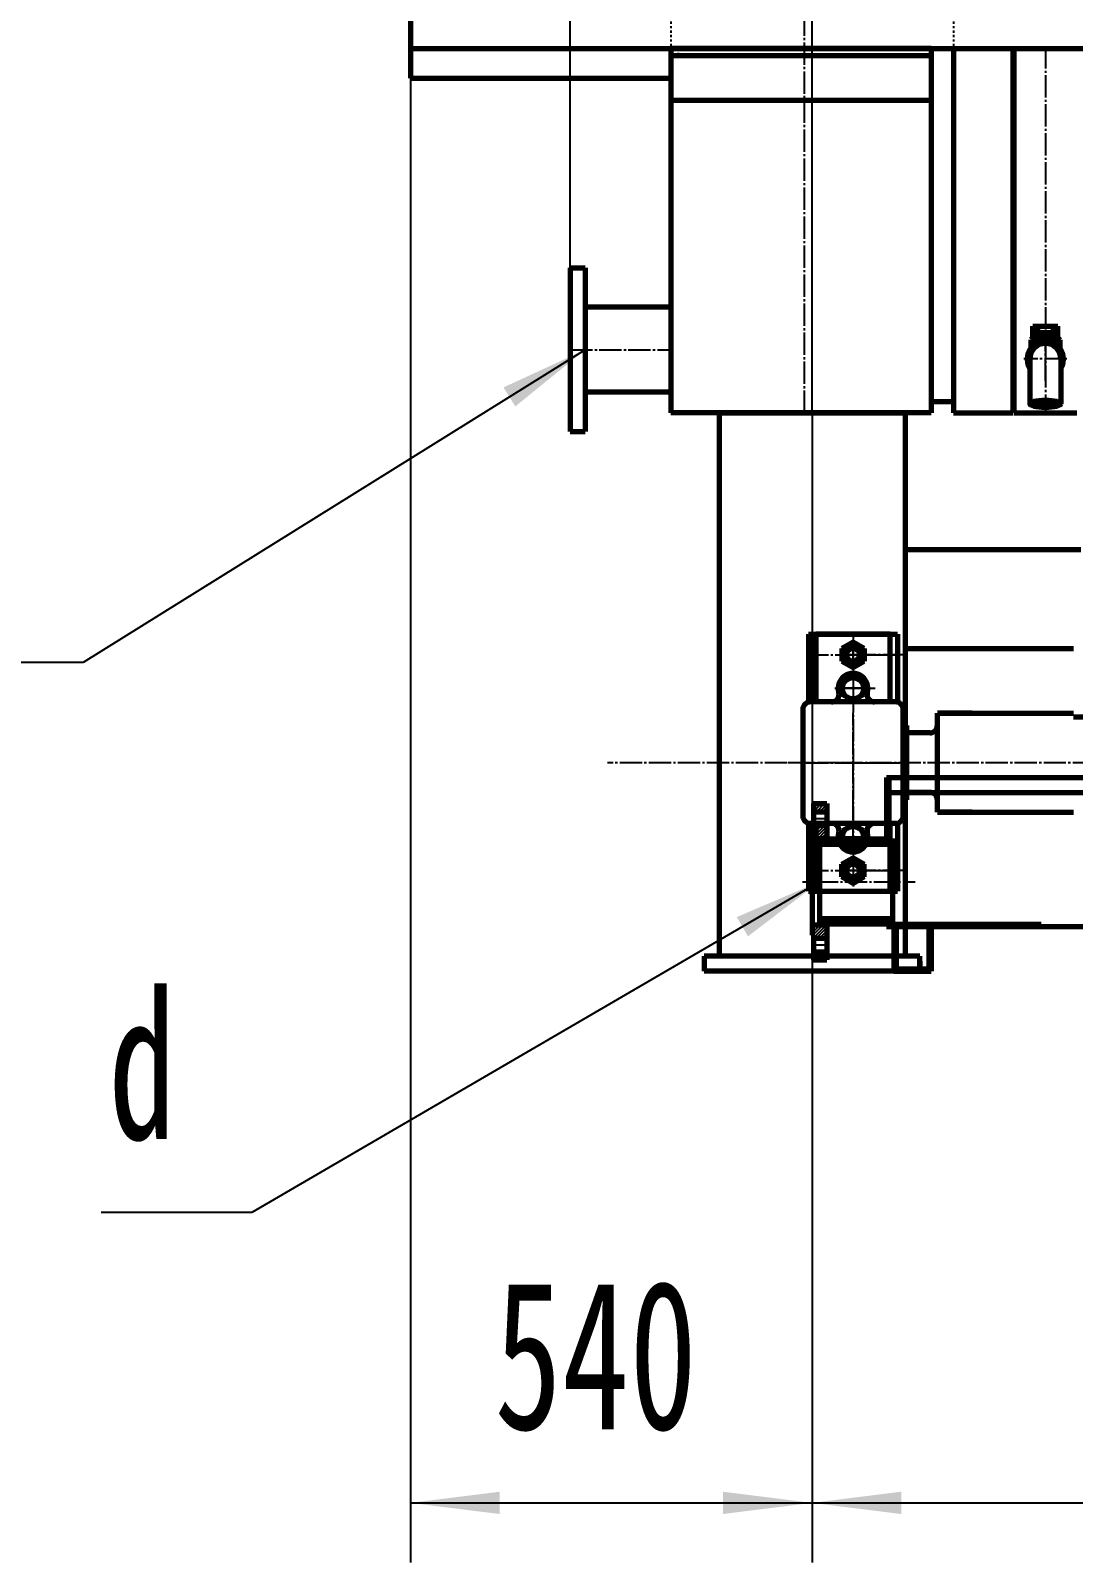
# Model space of a CAD drawing. Header units: millimetres. Extents: x -11880 to 11880, y -8400 to 8400.
# Drawn here: x -8402 to -7000, y 2986 to 5045 of the extents above; entities that cross this region are included whole.
import ezdxf

# ---------------------------------------------------------------- set-up
doc = ezdxf.new("R2010")
doc.units = ezdxf.units.MM
doc.linetypes.add('EB_DASH', pattern=[6, 3, -3])
doc.linetypes.add('EB_DASHDOT', pattern=[39, 30, -3, 3, -3])
for name, color, linetype, lineweight in [('CAXA0', 7, 'Continuous', 70), ('CAXA1', 1, 'EB_DASHDOT', 25), ('CAXA2', 6, 'EB_DASH', 25), ('CAXA3', 7, 'Continuous', 25), ('CAXA4', 3, 'Continuous', 25), ('CAXA5', 4, 'Continuous', 25)]:
    doc.layers.add(name, color=color, linetype=linetype, lineweight=lineweight)
doc.styles.add('标准', font='', dxfattribs={"width": 0.667})
doc.styles.get('标准').set_extended_font_data('SimSun')
doc.dimstyles.new('标准', dxfattribs={"dimscale": 40, "dimtxt": 5, "dimasz": 3, "dimexe": 2, "dimexo": 0, "dimtad": 1, "dimdec": 1, "dimzin": 12, "dimdsep": 46, "dimtxsty": '标准', "dimcen": 0, "dimdle": 4, "dimaunit": 1, "dimazin": 2, "dimtfac": 1, "dimtdec": 3, "dimtmove": 0, "dimatfit": 3, "dimfxl": 0, "dimtolj": 1, "dimtzin": 0, "dimarcsym": 0})

# ---------------------------------------------------------------- blocks, each defined once
blk = doc.blocks.new('CAXBLOCK65', base_point=(-7037.8, 4603.6))
at = {"layer": 'CAXA0', "linetype": 'Continuous', "lineweight": 70}
for p, q in [((-7054.6, 4632.2), (-7057.4, 4629.4)), ((-7054.6, 4647.8), (-7021, 4647.8)), ((-7054.6, 4632.2), (-7054.6, 4647.8)), ((-7054.6, 4639.2), (-7021, 4639.2)), ((-7054.6, 4632.2), (-7021, 4632.2)), ((-7048.3, 4647.8), (-7048.3, 4639.2)), ((-7027.3, 4647.8), (-7027.3, 4639.2)), ((-7021, 4632.2), (-7021, 4647.8)), ((-7021, 4632.2), (-7018.2, 4629.4)), ((-7057.4, 4629.4), (-7057.4, 4618.3)), ((-7018.2, 4629.4), (-7057.4, 4629.4)), ((-7018.2, 4629.4), (-7018.2, 4618.3)), ((-7058.8, 4603.6), (-7058.8, 4543.3)), ((-7016.8, 4603.6), (-7016.8, 4543.3))]:
    blk.add_line(p, q, dxfattribs=at)
for radius, start, end in [(24.5, 328.9973, 211.0027), (21, 0, 180)]:
    blk.add_arc((-7037.8, 4603.6), radius, start, end, dxfattribs=at)
for major_axis in [(21, 0), (15.4, 0)]:
    blk.add_ellipse((-7037.8, 4543.3), major_axis=major_axis, ratio=0.233333, dxfattribs=at)
at = {"layer": 'CAXA1', "linetype": 'EB_DASHDOT', "lineweight": 25}
for p, q in [((-7037.8, 4574.9), (-7037.8, 4632.3)), ((-7009.1, 4603.6), (-7066.5, 4603.6))]:
    blk.add_line(p, q, dxfattribs=at)
blk = doc.blocks.new('CAXBLOCK68', base_point=(-7296.3, 3961))
at = {"layer": 'CAXA0'}
for p, q in [((-7296.3, 3977.5), (-7310.6, 3969.3)), ((-7282.1, 3969.3), (-7296.3, 3977.5)), ((-7310.6, 3969.3), (-7310.6, 3952.8)), ((-7310.6, 3952.8), (-7296.3, 3944.6)), ((-7296.3, 3944.6), (-7282.1, 3952.8)), ((-7282.1, 3952.8), (-7282.1, 3969.3))]:
    blk.add_line(p, q, dxfattribs=at)
blk.add_circle((-7296.3, 3961), 14.3, dxfattribs=at)
at = {"layer": 'CAXA1', "linetype": 'EB_DASHDOT', "lineweight": 25}
for p, q in [((-7296.3, 3941.6), (-7296.3, 3980.5)), ((-7279.1, 3961), (-7313.6, 3961))]:
    blk.add_line(p, q, dxfattribs=at)
blk = doc.blocks.new('CAXBLOCK69', base_point=(-7296.3, 4161.1))
at = {"layer": 'CAXA0'}
for p, q in [((-7310.6, 4169.4), (-7296.3, 4177.6)), ((-7310.6, 4152.9), (-7310.6, 4169.4)), ((-7296.3, 4177.6), (-7282.1, 4169.4)), ((-7282.1, 4169.4), (-7282.1, 4152.9)), ((-7296.3, 4144.6), (-7310.6, 4152.9)), ((-7282.1, 4152.9), (-7296.3, 4144.6))]:
    blk.add_line(p, q, dxfattribs=at)
blk.add_circle((-7296.3, 4161.1), 14.3, dxfattribs=at)
at = {"layer": 'CAXA1', "linetype": 'EB_DASHDOT', "lineweight": 25}
for p, q in [((-7296.3, 4180.6), (-7296.3, 4141.6)), ((-7279.1, 4161.1), (-7313.6, 4161.1))]:
    blk.add_line(p, q, dxfattribs=at)
blk = doc.blocks.new('CAXBLOCK70', base_point=(-7296.3, 3916.1))
at = {"layer": 'CAXA0'}
for p, q in [((-7311.2, 3924.6), (-7296.3, 3933.2)), ((-7296.3, 3933.2), (-7281.5, 3924.6)), ((-7311.2, 3907.5), (-7311.2, 3924.6)), ((-7281.5, 3907.5), (-7281.5, 3924.6)), ((-7296.3, 3898.9), (-7311.2, 3907.5)), ((-7281.5, 3907.5), (-7296.3, 3898.9))]:
    blk.add_line(p, q, dxfattribs=at)
blk.add_circle((-7296.3, 3916.1), 14.8, dxfattribs=at)
at = {"layer": 'CAXA1', "linetype": 'EB_DASHDOT', "lineweight": 25}
for p, q in [((-7296.3, 3936.2), (-7296.3, 3895.9)), ((-7278.5, 3916.1), (-7314.2, 3916.1))]:
    blk.add_line(p, q, dxfattribs=at)
blk = doc.blocks.new('CAXBLOCK71', base_point=(-7296.3, 4206.1))
at = {"layer": 'CAXA0'}
for p, q in [((-7296.3, 4223.2), (-7311.2, 4214.6)), ((-7281.5, 4214.6), (-7296.3, 4223.2)), ((-7311.2, 4214.6), (-7311.2, 4197.5)), ((-7281.5, 4214.6), (-7281.5, 4197.5)), ((-7311.2, 4197.5), (-7296.3, 4189)), ((-7296.3, 4189), (-7281.5, 4197.5))]:
    blk.add_line(p, q, dxfattribs=at)
blk.add_circle((-7296.3, 4206.1), 14.8, dxfattribs=at)
at = {"layer": 'CAXA1', "linetype": 'EB_DASHDOT', "lineweight": 25}
for p, q in [((-7296.3, 4186), (-7296.3, 4226.2)), ((-7278.5, 4206.1), (-7314.2, 4206.1))]:
    blk.add_line(p, q, dxfattribs=at)
blk = doc.blocks.new('*D163')
at = {"layer": 'CAXA4', "linetype": 'Continuous', "lineweight": 25}
for points in [[(-7891.3, 3066.3), (-7771.3, 3051.3), (-7771.3, 3081.3)], [(-7351.3, 3066.3), (-7471.3, 3051.3), (-7471.3, 3081.3)]]:
    blk.add_hatch(color=0, dxfattribs=at).paths.add_polyline_path(points, flags=0)
at = {"layer": 'CAXA4', "color": 0, "linetype": 'Continuous', "lineweight": 25}
for p, q in [((-7891.3, 4981.1), (-7891.3, 2986.3)), ((-7351.3, 4534.1), (-7351.3, 2986.3)), ((-7891.3, 3066.3), (-7351.3, 3066.3))]:
    blk.add_line(p, q, dxfattribs=at)
at = {"layer": 'CAXA4', "color": 0, "linetype": 'Continuous', "lineweight": 25, "insert": (-7778.4, 3365.3), "char_height": 200, "attachment_point": 1, "style": '标准'}
blk.add_mtext('\\fSimSun|b0|i0|p34;540', dxfattribs=at)
blk = doc.blocks.new('*D213')
at = {"layer": 'CAXA4', "linetype": 'Continuous', "lineweight": 25}
for points in [[(-7351.3, 3066.3), (-7231.3, 3051.3), (-7231.3, 3081.3)], [(-856.3, 3066.3), (-976.3, 3051.3), (-976.3, 3081.3)]]:
    blk.add_hatch(color=0, dxfattribs=at).paths.add_polyline_path(points, flags=0)
at = {"layer": 'CAXA4', "color": 0, "linetype": 'Continuous', "lineweight": 25}
for p, q in [((-7351.3, 4534.1), (-7351.3, 2986.3)), ((-856.3, 3797.1), (-856.3, 2986.3)), ((-7351.3, 3066.3), (-856.3, 3066.3))]:
    blk.add_line(p, q, dxfattribs=at)
at = {"layer": 'CAXA4', "color": 0, "linetype": 'Continuous', "lineweight": 25, "insert": (-4316.6, 3365.3), "char_height": 200, "attachment_point": 1, "style": '标准'}
blk.add_mtext('\\fSimSun|b0|i0|p34;6495', dxfattribs=at)
blk = doc.blocks.new('*D295')
at = {"layer": 'CAXA4', "linetype": 'Continuous', "lineweight": 25}
for points in [[(-7676.3, 6220.3), (-7796.3, 6205.3), (-7796.3, 6235.3)], [(-7351.3, 6220.3), (-7231.3, 6205.3), (-7231.3, 6235.3)]]:
    blk.add_hatch(color=0, dxfattribs=at).paths.add_polyline_path(points, flags=0)
at = {"layer": 'CAXA4', "color": 0, "linetype": 'Continuous', "lineweight": 25}
for p, q in [((-7676.3, 4726.1), (-7676.3, 6300.3)), ((-7351.3, 4534.1), (-7351.3, 6300.3)), ((-8210.6, 6220.3), (-7191.3, 6220.3))]:
    blk.add_line(p, q, dxfattribs=at)
at = {"layer": 'CAXA4', "color": 0, "linetype": 'Continuous', "lineweight": 25, "insert": (-8200.6, 6519.3), "char_height": 200, "attachment_point": 1, "style": '标准'}
blk.add_mtext('\\fSimSun|b0|i0|p34;325', dxfattribs=at)
blk = doc.blocks.new('*D372')
at = {"layer": 'CAXA4', "linetype": 'Continuous', "lineweight": 25}
blk.add_hatch(color=0, dxfattribs=at).paths.add_polyline_path([(-7656.3, 4616.1), (-7766.1, 4565.4), (-7750.2, 4539.9)], flags=0)
at = {"layer": 'CAXA4', "color": 0, "linetype": 'Continuous', "lineweight": 25}
for p, q in [((-7656.3, 4616.1), (-8331, 4195.8)), ((-8331, 4195.8), (-9034.1, 4195.8))]:
    blk.add_line(p, q, dxfattribs=at)
at = {"layer": 'CAXA4', "color": 0, "linetype": 'Continuous', "lineweight": 25, "insert": (-9024.1, 4494.8), "char_height": 200, "attachment_point": 1, "style": '标准'}
blk.add_mtext('\\fSimSun|b0|i0|p34;a1/a2', dxfattribs=at)
blk = doc.blocks.new('CAXBLOCK340')
at = {"layer": 'CAXA0', "color": 0, "linetype": 'Continuous', "lineweight": 25}
for p, q in [((-7251.3, 3843.2), (-7250.4, 3844.1)), ((-7249.2, 3841.1), (-7246.2, 3844.1)), ((-7244.9, 3841.1), (-7241.9, 3844.1)), ((-7240.7, 3841.1), (-7237.7, 3844.1)), ((-7236.5, 3841.1), (-7233.5, 3844.1)), ((-7232.2, 3841.1), (-7229.2, 3844.1)), ((-7228, 3841.1), (-7225, 3844.1)), ((-7223.7, 3841.1), (-7220.7, 3844.1)), ((-7219.5, 3841.1), (-7216.5, 3844.1)), ((-7215.2, 3841.1), (-7212.2, 3844.1)), ((-7211, 3841.1), (-7208, 3844.1)), ((-7206.8, 3841.1), (-7203.8, 3844.1)), ((-7202.5, 3841.1), (-7199.5, 3844.1)), ((-7198.3, 3841.1), (-7195.3, 3844.1)), ((-7194, 3841.1), (-7191, 3844.1)), ((-7189.8, 3841.1), (-7186.8, 3844.1)), ((-7185.5, 3841.1), (-7182.5, 3844.1)), ((-7181.3, 3841.1), (-7178.3, 3844.1)), ((-7177.1, 3841.1), (-7174.1, 3844.1)), ((-7172.8, 3841.1), (-7169.8, 3844.1)), ((-7168.6, 3841.1), (-7165.6, 3844.1)), ((-7164.3, 3841.1), (-7161.3, 3844.1)), ((-7160.1, 3841.1), (-7157.1, 3844.1)), ((-7155.8, 3841.1), (-7152.8, 3844.1)), ((-7151.6, 3841.1), (-7148.6, 3844.1)), ((-7147.4, 3841.1), (-7144.4, 3844.1)), ((-7143.1, 3841.1), (-7140.1, 3844.1)), ((-7138.9, 3841.1), (-7135.9, 3844.1)), ((-7134.6, 3841.1), (-7131.6, 3844.1)), ((-7130.4, 3841.1), (-7127.4, 3844.1)), ((-7126.1, 3841.1), (-7123.1, 3844.1)), ((-7121.9, 3841.1), (-7118.9, 3844.1)), ((-7117.7, 3841.1), (-7114.7, 3844.1)), ((-7113.4, 3841.1), (-7110.4, 3844.1)), ((-7109.2, 3841.1), (-7106.2, 3844.1)), ((-7104.9, 3841.1), (-7101.9, 3844.1)), ((-7100.7, 3841.1), (-7097.7, 3844.1)), ((-7096.4, 3841.1), (-7093.4, 3844.1)), ((-7092.2, 3841.1), (-7089.2, 3844.1)), ((-7088, 3841.1), (-7085, 3844.1)), ((-7083.7, 3841.1), (-7080.7, 3844.1)), ((-7079.5, 3841.1), (-7076.5, 3844.1)), ((-7075.2, 3841.1), (-7072.2, 3844.1)), ((-7071, 3841.1), (-7068, 3844.1)), ((-7066.7, 3841.1), (-7063.7, 3844.1)), ((-7062.5, 3841.1), (-7059.5, 3844.1)), ((-7058.3, 3841.1), (-7055.3, 3844.1)), ((-7054, 3841.1), (-7051, 3844.1)), ((-7049.8, 3841.1), (-7046.8, 3844.1)), ((-7045.5, 3841.1), (-7043, 3843.6))]:
    blk.add_line(p, q, dxfattribs=at)
blk = doc.blocks.new('CAXBLOCK341')
at = {"layer": 'CAXA0', "color": 0, "linetype": 'Continuous', "lineweight": 25}
for p, q in [((-7251.3, 4038.3), (-7248.6, 4041.1)), ((-7251.3, 4034.1), (-7248.3, 4037.1)), ((-7251.3, 4029.9), (-7248.3, 4032.9)), ((-7251.3, 4025.6), (-7248.3, 4028.6)), ((-7251.3, 4021.4), (-7248.3, 4024.4)), ((-7251.3, 4017.1), (-7248.3, 4020.1)), ((-7251.3, 4012.9), (-7248.3, 4015.9)), ((-7251.3, 4008.6), (-7248.3, 4011.6)), ((-7251.3, 4004.4), (-7248.3, 4007.4)), ((-7251.3, 4000.2), (-7248.3, 4003.2)), ((-7251.3, 3995.9), (-7248.3, 3998.9)), ((-7251.3, 3991.7), (-7248.3, 3994.7)), ((-7251.3, 3987.4), (-7248.3, 3990.4)), ((-7251.3, 3983.2), (-7248.3, 3986.2)), ((-7251.3, 3978.9), (-7248.3, 3981.9)), ((-7251.3, 3974.7), (-7248.3, 3977.7)), ((-7251.3, 3970.5), (-7248.3, 3973.5)), ((-7251.3, 3966.2), (-7248.3, 3969.2)), ((-7251.3, 3962), (-7248.3, 3965)), ((-7250, 3959.1), (-7248.3, 3960.7))]:
    blk.add_line(p, q, dxfattribs=at)
blk = doc.blocks.new('CAXBLOCK342')
at = {"layer": 'CAXA0', "color": 0, "linetype": 'Continuous', "lineweight": 25}
for p, q in [((-7349.3, 3995.5), (-7338.7, 4006.1)), ((-7349.3, 3999.7), (-7343, 4006.1)), ((-7349.3, 4004), (-7347.2, 4006.1)), ((-7345.5, 3995.1), (-7334.5, 4006.1)), ((-7341.3, 3995.1), (-7331.3, 4005)), ((-7337, 3995.1), (-7331.3, 4000.8)), ((-7332.8, 3995.1), (-7331.3, 3996.5)), ((-7351.3, 3959.6), (-7333.8, 3977.1)), ((-7351.3, 3963.8), (-7338, 3977.1)), ((-7351.3, 3968), (-7342.3, 3977.1)), ((-7351.3, 3972.3), (-7350.5, 3973.1)), ((-7349.3, 3974.3), (-7346.5, 3977.1)), ((-7347.6, 3959.1), (-7331.3, 3975.3)), ((-7343.3, 3959.1), (-7331.3, 3971.1)), ((-7339.1, 3959.1), (-7331.3, 3966.8)), ((-7334.8, 3959.1), (-7331.3, 3962.6)), ((-7351.3, 3840.8), (-7349, 3843.1)), ((-7351.3, 3836.5), (-7344.8, 3843.1)), ((-7351.3, 3832.3), (-7340.5, 3843.1)), ((-7350.3, 3829.1), (-7336.3, 3843.1)), ((-7349.3, 3825.8), (-7332, 3843.1)), ((-7345.8, 3825.1), (-7331.3, 3839.5)), ((-7341.5, 3825.1), (-7331.3, 3835.3)), ((-7337.3, 3825.1), (-7331.3, 3831.1)), ((-7333.1, 3825.1), (-7331.3, 3826.8)), ((-7349.3, 3804.6), (-7346.8, 3807.1)), ((-7349.3, 3800.3), (-7342.6, 3807.1)), ((-7349.3, 3796.1), (-7338.3, 3807.1)), ((-7345.1, 3796.1), (-7334.1, 3807.1)), ((-7340.9, 3796.1), (-7331.3, 3805.6)), ((-7336.6, 3796.1), (-7331.3, 3801.4)), ((-7332.4, 3796.1), (-7331.3, 3797.1))]:
    blk.add_line(p, q, dxfattribs=at)
blk = doc.blocks.new('CAXBLOCK343')
at = {"layer": 'CAXA0', "color": 0, "linetype": 'Continuous', "lineweight": 25}
for p, q in [((-7341.3, 3952.6), (-7335.8, 3958.1)), ((-7341.3, 3956.8), (-7340.1, 3958.1)), ((-7338.6, 3951.1), (-7331.6, 3958.1)), ((-7334.3, 3951.1), (-7327.3, 3958.1)), ((-7330.1, 3951.1), (-7323.1, 3958.1)), ((-7325.9, 3951.1), (-7318.9, 3958.1)), ((-7321.6, 3951.1), (-7314.6, 3958.1)), ((-7317.4, 3951.1), (-7310.4, 3958.1)), ((-7313.1, 3951.1), (-7306.1, 3958.1)), ((-7308.9, 3951.1), (-7301.9, 3958.1)), ((-7304.6, 3951.1), (-7297.6, 3958.1)), ((-7300.4, 3951.1), (-7293.4, 3958.1)), ((-7296.2, 3951.1), (-7289.2, 3958.1)), ((-7291.9, 3951.1), (-7284.9, 3958.1)), ((-7287.7, 3951.1), (-7280.7, 3958.1)), ((-7283.4, 3951.1), (-7276.4, 3958.1)), ((-7279.2, 3951.1), (-7272.2, 3958.1)), ((-7274.9, 3951.1), (-7267.9, 3958.1)), ((-7270.7, 3951.1), (-7263.7, 3958.1)), ((-7266.5, 3951.1), (-7259.5, 3958.1)), ((-7262.2, 3951.1), (-7255.2, 3958.1)), ((-7258, 3951.1), (-7251, 3958.1)), ((-7253.7, 3951.1), (-7246.7, 3958.1)), ((-7249.5, 3951.1), (-7243.3, 3957.2)), ((-7245.2, 3951.1), (-7243.3, 3953)), ((-7341.3, 3850.8), (-7341, 3851.1)), ((-7341.3, 3846.5), (-7336.8, 3851.1)), ((-7339.5, 3844.1), (-7332.5, 3851.1)), ((-7335.3, 3844.1), (-7328.3, 3851.1)), ((-7331, 3844.1), (-7324, 3851.1)), ((-7326.8, 3844.1), (-7319.8, 3851.1)), ((-7322.5, 3844.1), (-7315.5, 3851.1)), ((-7318.3, 3844.1), (-7311.3, 3851.1)), ((-7314.1, 3844.1), (-7307.1, 3851.1)), ((-7309.8, 3844.1), (-7302.8, 3851.1)), ((-7305.6, 3844.1), (-7298.6, 3851.1)), ((-7301.3, 3844.1), (-7294.3, 3851.1)), ((-7297.1, 3844.1), (-7290.1, 3851.1)), ((-7292.9, 3844.1), (-7285.9, 3851.1)), ((-7288.6, 3844.1), (-7281.6, 3851.1)), ((-7284.4, 3844.1), (-7277.4, 3851.1)), ((-7280.1, 3844.1), (-7273.1, 3851.1)), ((-7275.9, 3844.1), (-7268.9, 3851.1)), ((-7271.6, 3844.1), (-7264.6, 3851.1)), ((-7267.4, 3844.1), (-7260.4, 3851.1)), ((-7263.2, 3844.1), (-7256.2, 3851.1)), ((-7258.9, 3844.1), (-7251.9, 3851.1)), ((-7254.7, 3844.1), (-7247.7, 3851.1)), ((-7250.4, 3844.1), (-7243.4, 3851.1)), ((-7246.2, 3844.1), (-7243.3, 3846.9))]:
    blk.add_line(p, q, dxfattribs=at)
blk = doc.blocks.new('CAXBLOCK344')
at = {"layer": 'CAXA0', "color": 0, "linetype": 'Continuous', "lineweight": 25}
for p, q in [((-7241.3, 3840.5), (-7240.7, 3841.1)), ((-7241.3, 3836.2), (-7238.3, 3839.2)), ((-7241.3, 3832), (-7238.3, 3835)), ((-7241.3, 3827.7), (-7238.3, 3830.7)), ((-7194.3, 3840.8), (-7194, 3841.1)), ((-7194.3, 3836.5), (-7191.3, 3839.5)), ((-7194.3, 3832.3), (-7191.3, 3835.3)), ((-7194.3, 3828.1), (-7191.3, 3831.1)), ((-7241.3, 3823.5), (-7238.3, 3826.5)), ((-7241.3, 3819.2), (-7238.3, 3822.2)), ((-7241.3, 3815), (-7238.3, 3818)), ((-7241.3, 3810.8), (-7238.3, 3813.8)), ((-7241.3, 3806.5), (-7238.3, 3809.5)), ((-7194.3, 3823.8), (-7191.3, 3826.8)), ((-7194.3, 3819.6), (-7191.3, 3822.6)), ((-7194.3, 3815.3), (-7191.3, 3818.3)), ((-7194.3, 3811.1), (-7191.3, 3814.1)), ((-7194.3, 3806.8), (-7191.3, 3809.8)), ((-7241.3, 3802.3), (-7238.3, 3805.3)), ((-7241.3, 3798), (-7238.3, 3801)), ((-7241.3, 3793.8), (-7238.3, 3796.8)), ((-7241.3, 3789.5), (-7238.3, 3792.5)), ((-7241.3, 3785.3), (-7238.3, 3788.3)), ((-7194.3, 3802.6), (-7191.3, 3805.6)), ((-7194.3, 3798.4), (-7191.3, 3801.4)), ((-7194.3, 3794.1), (-7191.3, 3797.1)), ((-7194.3, 3789.9), (-7191.3, 3792.9)), ((-7194.3, 3785.6), (-7191.3, 3788.6)), ((-7241.3, 3781.1), (-7238.3, 3784.1)), ((-7237.1, 3781.1), (-7234.1, 3784.1)), ((-7232.8, 3781.1), (-7229.8, 3784.1)), ((-7228.6, 3781.1), (-7225.6, 3784.1)), ((-7224.3, 3781.1), (-7221.3, 3784.1)), ((-7220.1, 3781.1), (-7217.1, 3784.1)), ((-7215.8, 3781.1), (-7212.8, 3784.1)), ((-7211.6, 3781.1), (-7208.6, 3784.1)), ((-7207.4, 3781.1), (-7204.4, 3784.1)), ((-7203.1, 3781.1), (-7200.1, 3784.1)), ((-7198.9, 3781.1), (-7195.9, 3784.1)), ((-7194.6, 3781.1), (-7191.3, 3784.4))]:
    blk.add_line(p, q, dxfattribs=at)
blk = doc.blocks.new('CAXBLOCK339', base_point=(-7241.3, 3781.1))
at = {"layer": 'CAXA0'}
for p, q in [((-7251.3, 4041.1), (-6919.5, 4041.1)), ((-7251.3, 4041.1), (-7251.3, 3958.1)), ((-7248.3, 4041.1), (-7248.3, 3958.1)), ((-7248.3, 4021.1), (-1476.3, 4021.1)), ((-7349.3, 4006.1), (-7331.3, 4006.1)), ((-7349.3, 4006.1), (-7349.3, 3973.1)), ((-7349.3, 3995.1), (-7331.3, 3995.1)), ((-7331.3, 4006.1), (-7331.3, 3958.1)), ((-7351.3, 3973.1), (-7351.3, 3829.1)), ((-7351.3, 3973.1), (-7351.3, 3829.1)), ((-7351.3, 3973.1), (-7351.3, 3829.1)), ((-7351.3, 3973.1), (-7349.3, 3973.1)), ((-7349.3, 3977.1), (-7331.3, 3977.1)), ((-7331.3, 3986.1), (-7331.3, 3958.1)), ((-7351.3, 3959.1), (-7351.3, 3843.1)), ((-7351.3, 3959.1), (-7331.3, 3959.1)), ((-7341.3, 3959.1), (-7341.3, 3843.1)), ((-7341.3, 3958.1), (-7341.3, 3844.1)), ((-7243.3, 3958.1), (-7341.3, 3958.1)), ((-7243.3, 3959.1), (-7243.3, 3845.1)), ((-7243.3, 3959.1), (-7243.3, 3844.1)), ((-7243.3, 3951.1), (-7341.3, 3951.1)), ((-7243.3, 3851.1), (-7341.3, 3851.1)), ((-7351.3, 3843.1), (-7331.3, 3843.1)), ((-7351.3, 3829.1), (-7349.3, 3829.1)), ((-7349.3, 3829.1), (-7349.3, 3796.1)), ((-7243.3, 3844.1), (-7341.3, 3844.1)), ((-7331.3, 3844.1), (-7331.3, 3816.1)), ((-7331.3, 3844.1), (-7331.3, 3796.1)), ((-7251.3, 3841.1), (-7251.3, 3845.1)), ((-7251.3, 3844.1), (-7043.2, 3844.1)), ((-7251.3, 3841.1), (-6919.5, 3841.1)), ((-7241.3, 3841.1), (-7241.3, 3781.1)), ((-7238.3, 3841.1), (-7238.3, 3784.1)), ((-7194.3, 3841.1), (-7194.3, 3784.1)), ((-7191.3, 3841.1), (-7191.3, 3781.1)), ((-7349.3, 3825.1), (-7331.3, 3825.1)), ((-7349.3, 3807.1), (-7331.3, 3807.1)), ((-7349.3, 3796.1), (-7331.3, 3796.1)), ((-7241.3, 3781.1), (-7191.3, 3781.1)), ((-7238.3, 3784.1), (-7194.3, 3784.1))]:
    blk.add_line(p, q, dxfattribs=at)
at = {"layer": 'CAXA1', "linetype": 'EB_DASHDOT', "lineweight": 25}
for p, q in [((-7351.3, 3986.1), (-7331.3, 3986.1)), ((-7364.3, 3901.1), (-7338.3, 3901.1)), ((-7364.3, 3901.1), (-7338.3, 3901.1)), ((-7364.3, 3901.1), (-7356.3, 3901.1)), ((-7364.3, 3901.1), (-7338.3, 3901.1)), ((-7346.3, 3901.1), (-7212.7, 3901.1)), ((-7351.3, 3816.1), (-7331.3, 3816.1))]:
    blk.add_line(p, q, dxfattribs=at)
at = {"layer": 'CAXA5'}
for name in ['CAXBLOCK341', 'CAXBLOCK342', 'CAXBLOCK343', 'CAXBLOCK340', 'CAXBLOCK344']:
    blk.add_blockref(name, (0, 0), dxfattribs=at)
blk = doc.blocks.new('*D450')
at = {"layer": 'CAXA4', "linetype": 'Continuous', "lineweight": 25}
blk.add_hatch(color=0, dxfattribs=at).paths.add_polyline_path([(-7341.3, 3901.1), (-7452.6, 3853.6), (-7437.5, 3827.7)], flags=0)
at = {"layer": 'CAXA4', "color": 0, "linetype": 'Continuous', "lineweight": 25}
for p, q in [((-7341.3, 3901.1), (-8104.4, 3456.4)), ((-8104.4, 3456.4), (-8307, 3456.4))]:
    blk.add_line(p, q, dxfattribs=at)
at = {"layer": 'CAXA4', "color": 0, "linetype": 'Continuous', "lineweight": 25, "insert": (-8297, 3755.4), "char_height": 200, "attachment_point": 1, "style": '标准'}
blk.add_mtext('\\fSimSun|b0|i0|p34;d', dxfattribs=at)

msp = doc.modelspace()

# ---------------------------------------------------------------- linework, layer by layer
at = {"layer": 'CAXA0', "linetype": 'Continuous', "lineweight": 70}
for p, q in [((-7891.33, 5541.08), (-7891.33, 4981.08)), ((-7891.33, 5021.08), (-5974.1, 5021.08)), ((-7541.33, 5021.08), (-7541.33, 4981.08)), ((-7080.33, 5021.08), (-7080.33, 4531.08)), ((-7891.33, 4981.08), (-7541.33, 4981.08)), ((-7476.33, 4531.08), (-7476.33, 3801.08)), ((-7226.33, 4531.08), (-7226.33, 4127.58)), ((-7246.33, 4233.57), (-7346.33, 4233.57)), ((-7346.33, 4233.57), (-7346.33, 4142.68)), ((-7246.33, 4142.68), (-7246.33, 4233.57)), ((-7325.12, 4142.68), (-7353.83, 4142.68)), ((-7246.33, 4142.68), (-7346.33, 4142.68)), ((-7238.83, 4142.68), (-7267.54, 4142.68)), ((-7363.83, 4132.68), (-7363.83, 3989.47)), ((-7228.83, 3989.47), (-7228.83, 4132.68)), ((-7223.83, 4111.07), (-7228.83, 4111.07)), ((-7223.83, 4011.07), (-7223.83, 4111.07)), ((-7223.83, 4011.07), (-7228.83, 4011.07)), ((-7226.33, 3994.58), (-7226.33, 3801.08)), ((-7325.12, 3979.47), (-7353.83, 3979.47)), ((-7246.33, 3979.47), (-7346.33, 3979.47)), ((-7346.33, 3979.47), (-7346.33, 3888.57)), ((-7238.83, 3979.47), (-7267.54, 3979.47)), ((-7246.33, 3888.57), (-7246.33, 3979.47)), ((-7346.33, 3888.57), (-7246.33, 3888.57)), ((-7476.33, 3834.01), (-7476.33, 3804.3)), ((-7496.33, 3801.08), (-7496.33, 3781.08)), ((-7496.33, 3797.08), (-7496.33, 3781.08)), ((-7206.33, 3781.08), (-7206.33, 3801.08)), ((-7206.33, 3794.16), (-7206.33, 3781.08)), ((-7206.33, 3781.08), (-7496.33, 3781.08))]:
    msp.add_line(p, q, dxfattribs=at)
at = {"layer": 'CAXA0'}
for p, q in [((-7191.33, 5021.08), (-7541.33, 5021.08)), ((-7541.33, 5021.08), (-7541.33, 4531.08)), ((-7191.33, 5011.08), (-7541.33, 5011.08)), ((-7191.33, 5021.08), (-7191.33, 4951.08)), ((-7191.33, 5021.08), (-7191.33, 4531.08)), ((-7161.33, 5021.08), (-7161.33, 4531.08)), ((-7081.33, 5021.08), (-7081.33, 4531.08)), ((-7191.33, 4951.08), (-7541.33, 4951.08)), ((-7676.33, 4726.08), (-7676.33, 4506.08)), ((-7676.33, 4726.08), (-7656.33, 4726.08)), ((-7656.33, 4726.08), (-7656.33, 4506.08)), ((-7541.33, 4673.08), (-7656.33, 4673.08)), ((-7541.33, 4673.08), (-7541.33, 4559.08)), ((-7541.33, 4559.08), (-7656.33, 4559.08)), ((-7191.33, 4531.08), (-7541.33, 4531.08)), ((-7476.33, 4531.08), (-7226.33, 4531.08)), ((-7476.33, 4531.08), (-7226.33, 4531.08)), ((-7161.33, 4546.08), (-7191.33, 4546.08)), ((-7161.33, 4531.08), (-7081.33, 4531.08)), ((-7080.33, 4531.08), (-6995.33, 4531.08)), ((-7676.33, 4506.08), (-7656.33, 4506.08)), ((-7226.33, 4347.58), (-6990.17, 4347.58)), ((-7356.33, 4233.58), (-7236.33, 4233.58)), ((-7356.33, 4233.58), (-7356.33, 4142.36)), ((-7236.33, 4233.58), (-7236.33, 4142.36)), ((-7226.33, 4236.58), (-7226.33, 4111.07)), ((-7226.33, 4214.58), (-7000.17, 4214.58)), ((-7182.83, 3994.58), (-7182.83, 4127.58)), ((-7136.33, 4127.58), (-7182.83, 4127.58)), ((-7182.83, 4127.58), (-7000.17, 4127.58)), ((-1750.69, 4122.43), (-7000.17, 4122.43)), ((-7192.83, 4101.08), (-7223.83, 4101.08)), ((-7192.83, 4021.08), (-7223.83, 4021.08)), ((-7226.33, 4011.07), (-7226.33, 3885.58)), ((-7136.33, 3994.58), (-7182.83, 3994.58)), ((-7182.83, 3994.58), (-7000.17, 3994.58)), ((-7356.33, 3979.78), (-7356.33, 3888.58)), ((-7236.33, 3979.78), (-7236.33, 3888.58)), ((-7356.33, 3888.58), (-7236.33, 3888.58)), ((-7206.33, 3801.08), (-7496.33, 3801.08))]:
    msp.add_line(p, q, dxfattribs=at)
at = {"layer": 'CAXA0', "linetype": 'Continuous', "lineweight": 70}
for centre in [(-7296.33, 4206.07), (-7296.33, 3916.07)]:
    msp.add_circle(centre, 11, dxfattribs=at)
at = {"layer": 'CAXA0'}
for centre in [(-7296.33, 4206.08), (-7296.33, 3916.08)]:
    msp.add_circle(centre, 8.75, dxfattribs=at)
at = {"layer": 'CAXA0', "linetype": 'Continuous', "lineweight": 70}
for centre, radius, start, end in [((-7296.33, 4161.11), 20, 343.67475, 196.32526), ((-7353.83, 4132.68), 10, 90, 180), ((-7325.12, 4152.68), 10, 269.99999, 16.32527), ((-7267.54, 4152.68), 10, 163.67475, 270), ((-7238.83, 4132.68), 10, 0, 90), ((-7353.83, 3989.47), 10, 180, 270), ((-7325.12, 3969.47), 10, 343.67473, 90.00001), ((-7267.54, 3969.47), 10, 90, 196.32525), ((-7238.83, 3989.47), 10, 270, 0), ((-7296.33, 3961.03), 20, 163.67474, 16.32525)]:
    msp.add_arc(centre, radius, start, end, dxfattribs=at)
at = {"layer": 'CAXA0'}
for centre, start, end in [((-7192.83, 4111.08), 270, 0), ((-7192.83, 4011.08), 0, 90)]:
    msp.add_arc(centre, 10, start, end, dxfattribs=at)
at = {"layer": 'CAXA1', "linetype": 'EB_DASHDOT', "lineweight": 25}
for p, q in [((-7361.33, 4531.08), (-7361.33, 5437.08)), ((-7037.83, 5024.08), (-7037.83, 4528.08)), ((-7676.33, 4616.08), (-7538.33, 4616.08)), ((-7351.33, 4534.08), (-7351.33, 4208.48)), ((-7351.33, 4534.08), (-7351.33, 4177.86)), ((-7351.33, 4534.08), (-7351.33, 3798.08)), ((-7296.33, 4236.58), (-7296.33, 3885.58)), ((-7277.47, 4206.07), (-7315.12, 4206.07)), ((-7313.59, 4161.11), (-7279.06, 4161.11)), ((-7296.33, 4178.38), (-7296.33, 4143.85)), ((-7296.33, 3994.13), (-7296.33, 4128.03)), ((-7296.33, 3994.13), (-7296.33, 4128.03)), ((-7384.83, 4061.08), (-7626.19, 4061.08)), ((-7314.33, 4061.08), (-7390.68, 4061.08)), ((-7359.33, 4061.08), (-7233.33, 4061.08)), ((-7359.33, 4061.08), (-7233.33, 4061.08)), ((-7351.33, 4065.04), (-7351.33, 3765.04)), ((-7351.33, 4062.04), (-7351.33, 3784.04)), ((-6932.08, 4061.08), (-7343.33, 4061.08)), ((-7303.46, 4061.08), (-7233.33, 4061.08)), ((-7296.33, 3943.76), (-7296.33, 3978.3)), ((-7313.59, 3961.03), (-7279.06, 3961.03)), ((-7276.15, 3916.07), (-7312.67, 3916.07))]:
    msp.add_line(p, q, dxfattribs=at)
at = {"layer": 'CAXA1'}
for p, q in [((-7359.33, 4206.08), (-7233.33, 4206.08)), ((-7296.33, 4206.08), (-7233.33, 4206.08)), ((-7226.33, 4206.08), (-7289.33, 4206.08)), ((-7296.33, 3984.11), (-7296.33, 4010.56)), ((-7359.33, 3916.08), (-7233.33, 3916.08)), ((-7296.33, 3916.08), (-7233.33, 3916.08)), ((-7226.33, 3916.08), (-7289.33, 3916.08))]:
    msp.add_line(p, q, dxfattribs=at)
at = {"layer": 'CAXA1', "color": 1, "linetype": 'EB_DASHDOT', "lineweight": 25}
for p, q in [((-7320.91, 4161.11), (-7266.35, 4161.11)), ((-7326.32, 3961.03), (-7265.58, 3961.03))]:
    msp.add_line(p, q, dxfattribs=at)
at = {"layer": 'CAXA2'}
for p, q in [((-7541.33, 5501.08), (-7541.33, 5021.08)), ((-7161.33, 5501.08), (-7161.33, 5021.08)), ((-7531.33, 5021.08), (-7531.33, 5011.08))]:
    msp.add_line(p, q, dxfattribs=at)
at = {"layer": 'CAXA3'}
for centre in [(-7296.33, 4206.08), (-7296.33, 3916.08)]:
    msp.add_arc(centre, 10, 0, 270, dxfattribs=at)

# ---------------------------------------------------------------- block references
at = {"layer": 'CAXA0', "linetype": 'Continuous', "lineweight": 70}
for name, p in [('CAXBLOCK65', (-7037.83, 4603.61)), ('CAXBLOCK71', (-7296.33, 4206.08)), ('CAXBLOCK69', (-7296.33, 4161.11)), ('CAXBLOCK68', (-7296.33, 3961.03)), ('CAXBLOCK70', (-7296.33, 3916.07))]:
    msp.add_blockref(name, p, dxfattribs=at)
at = {"layer": 'CAXA0'}
msp.add_blockref('CAXBLOCK339', (-7241.33, 3781.08), dxfattribs=at)
at = {"layer": 'CAXA4', "linetype": 'Continuous', "lineweight": 70}
msp.add_blockref('*D372', (0, 0), dxfattribs=at)
at = {"layer": 'CAXA4'}
msp.add_blockref('*D450', (0, 0), dxfattribs=at)

# ---------------------------------------------------------------- dimensions: what is measured, and where the dimension line sits
for base, p1, p2, text, picture, middle in [((-8043.5, 6220.31), (-7676.33, 4726.08), (-7351.33, 4534.08), '\\fSimSun;325', '*D295', (-8043.5, 6382.31)), ((-7621.33, 3066.35), (-7891.33, 4981.08), (-7351.33, 4534.08), '\\fSimSun;540', '*D163', (-7621.33, 3228.35)), ((-4103.83, 3066.35), (-7351.33, 4534.08), (-856.33, 3797.08), '\\fSimSun;6495', '*D213', (-4103.83, 3228.35))]:
    dim = msp.add_linear_dim(base=base, p1=p1, p2=p2, text=text, dimstyle='标准', dxfattribs=at)
    dim.commit()
    dim.dimension.update_dxf_attribs({"geometry": picture, "text_midpoint": middle})

doc.saveas('drawing.dxf')
